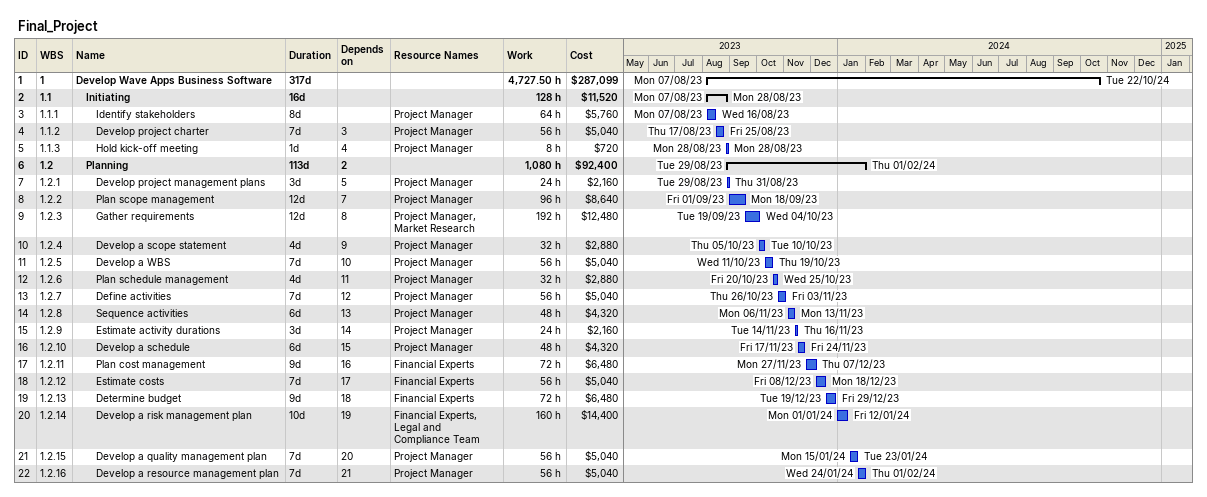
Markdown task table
Final_Project

| ID | WBS | Task | Duration | Start | Finish | Predecessors | Resources | Work (h) | Cost ($) |
|---|---|---|---|---|---|---|---|---|---|
| 1 | 1 | **Develop Wave Apps Business Software** | 317d | 2023-08-07 | 2024-10-22 |  |  | 4727.50 | 287099 |
| 2 | 1.1 | **Initiating** | 16d | 2023-08-07 | 2023-08-28 |  |  | 128 | 11520 |
| 3 | 1.1.1 | Identify stakeholders | 8d | 2023-08-07 | 2023-08-16 |  | Project Manager | 64 | 5760 |
| 4 | 1.1.2 | Develop project charter | 7d | 2023-08-17 | 2023-08-25 | 3 | Project Manager | 56 | 5040 |
| 5 | 1.1.3 | Hold kick-off meeting | 1d | 2023-08-28 | 2023-08-28 | 4 | Project Manager | 8 | 720 |
| 6 | 1.2 | **Planning** | 113d | 2023-08-29 | 2024-02-01 | 2 |  | 1080 | 92400 |
| 7 | 1.2.1 | Develop project management plans | 3d | 2023-08-29 | 2023-08-31 | 5 | Project Manager | 24 | 2160 |
| 8 | 1.2.2 | Plan scope management | 12d | 2023-09-01 | 2023-09-18 | 7 | Project Manager | 96 | 8640 |
| 9 | 1.2.3 | Gather requirements | 12d | 2023-09-19 | 2023-10-04 | 8 | Project Manager, Market Research | 192 | 12480 |
| 10 | 1.2.4 | Develop a scope statement | 4d | 2023-10-05 | 2023-10-10 | 9 | Project Manager | 32 | 2880 |
| 11 | 1.2.5 | Develop a WBS | 7d | 2023-10-11 | 2023-10-19 | 10 | Project Manager | 56 | 5040 |
| 12 | 1.2.6 | Plan schedule management | 4d | 2023-10-20 | 2023-10-25 | 11 | Project Manager | 32 | 2880 |
| 13 | 1.2.7 | Define activities | 7d | 2023-10-26 | 2023-11-03 | 12 | Project Manager | 56 | 5040 |
| 14 | 1.2.8 | Sequence activities | 6d | 2023-11-06 | 2023-11-13 | 13 | Project Manager | 48 | 4320 |
| 15 | 1.2.9 | Estimate activity durations | 3d | 2023-11-14 | 2023-11-16 | 14 | Project Manager | 24 | 2160 |
| 16 | 1.2.10 | Develop a schedule | 6d | 2023-11-17 | 2023-11-24 | 15 | Project Manager | 48 | 4320 |
| 17 | 1.2.11 | Plan cost management | 9d | 2023-11-27 | 2023-12-07 | 16 | Financial Experts | 72 | 6480 |
| 18 | 1.2.12 | Estimate costs | 7d | 2023-12-08 | 2023-12-18 | 17 | Financial Experts | 56 | 5040 |
| 19 | 1.2.13 | Determine budget | 9d | 2023-12-19 | 2023-12-29 | 18 | Financial Experts | 72 | 6480 |
| 20 | 1.2.14 | Develop a risk management plan | 10d | 2024-01-01 | 2024-01-12 | 19 | Financial Experts, Legal and Compliance Team | 160 | 14400 |
| 21 | 1.2.15 | Develop a quality management plan | 7d | 2024-01-15 | 2024-01-23 | 20 | Project Manager | 56 | 5040 |
| 22 | 1.2.16 | Develop a resource management plan | 7d | 2024-01-24 | 2024-02-01 | 21 | Project Manager | 56 | 5040 |
